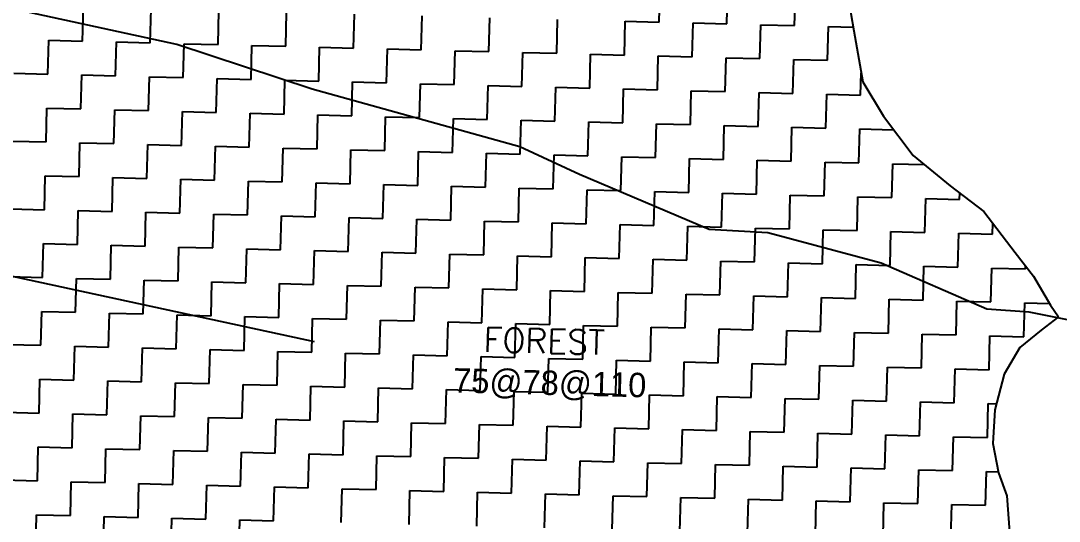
# Model space of a CAD drawing. Header units: metres. Extents: x 295068 to 298038, y 2018465 to 2021372.
# Drawn here: x 297107.4 to 297492.8, y 2019490.1 to 2019675.7 of the extents above; entities that cross this region are included whole.
import ezdxf
from ezdxf.enums import TextEntityAlignment as Align

# ---------------------------------------------------------------- set-up
doc = ezdxf.new("R2010")
doc.units = ezdxf.units.M
doc.header["$MEASUREMENT"] = 0
for name, color, linetype in [('LINE_WATER', 4, 'Continuous'), ('POLY_HATCH', 12, 'Continuous'), ('TEXT_MAPIN', 7, 'Continuous')]:
    doc.layers.add(name, color=color, linetype=linetype)
doc.styles.get("Standard").update_dxf_attribs({"font": 'simplex.shx'})
doc.styles.add('TEXT_MAP', font='', dxfattribs={"height": 2.5})
doc.styles.get('TEXT_MAP').set_extended_font_data('Kruti Dev 050')

msp = doc.modelspace()

# ---------------------------------------------------------------- linework, layer by layer
msp.add_lwpolyline([(296857.67, 2019634.25), (297216.29, 2019556.73)])
at = {"layer": 'LINE_WATER'}
for p, q in [((297165.35, 2019666.92), (297107.86, 2019679.36)), ((297215.52, 2019650.27), (297165.35, 2019666.92)), ((297292.62, 2019628.89), (297215.52, 2019650.27)), ((297314.78, 2019618.72), (297292.62, 2019628.89)), ((297362.92, 2019598.29), (297314.78, 2019618.72)), ((297384.67, 2019597.09), (297362.92, 2019598.29)), ((297426.65, 2019585.77), (297384.67, 2019597.09)), ((297465.92, 2019568.76), (297426.65, 2019585.77)), ((297481.58, 2019567.59), (297465.92, 2019568.76)), ((297503.88, 2019563.18), (297481.58, 2019567.59))]:
    msp.add_line(p, q, dxfattribs=at)
at = {"layer": 'POLY_HATCH', "linetype": 'Continuous'}
for p, q in [((297344.31, 2019675.21), (297344.63, 2019687.78)), ((297369.44, 2019674.56), (297369.77, 2019687.13)), ((297394.58, 2019673.91), (297394.9, 2019686.48)), ((297130.35, 2019668.15), (297130.68, 2019680.72)), ((297155.48, 2019667.51), (297155.81, 2019680.07)), ((297180.62, 2019666.86), (297180.94, 2019679.42)), ((297205.75, 2019666.21), (297206.08, 2019678.78)), ((297230.88, 2019665.56), (297231.21, 2019678.13)), ((297256.02, 2019664.91), (297256.34, 2019677.48)), ((297281.15, 2019664.26), (297281.48, 2019676.83)), ((297306.29, 2019663.62), (297306.61, 2019676.18)), ((297331.42, 2019662.97), (297331.74, 2019675.53)), ((297331.74, 2019675.53), (297344.31, 2019675.21)), ((297356.55, 2019662.32), (297356.88, 2019674.89)), ((297356.88, 2019674.89), (297369.44, 2019674.56)), ((297381.69, 2019661.67), (297382.01, 2019674.24)), ((297382.01, 2019674.24), (297394.58, 2019673.91)), ((297406.82, 2019661.02), (297407.14, 2019673.59)), ((297407.14, 2019673.59), (297416.3, 2019673.35)), ((297117.46, 2019655.91), (297117.78, 2019668.48)), ((297117.78, 2019668.48), (297130.35, 2019668.15)), ((297142.59, 2019655.26), (297142.92, 2019667.83)), ((297142.92, 2019667.83), (297155.48, 2019667.51)), ((297167.73, 2019654.61), (297168.05, 2019667.18)), ((297168.05, 2019667.18), (297180.62, 2019666.86)), ((297192.86, 2019653.97), (297193.18, 2019666.53)), ((297193.18, 2019666.53), (297205.75, 2019666.21)), ((297217.99, 2019653.32), (297218.32, 2019665.88)), ((297218.32, 2019665.88), (297230.88, 2019665.56)), ((297243.13, 2019652.67), (297243.45, 2019665.24)), ((297243.45, 2019665.24), (297256.02, 2019664.91)), ((297268.26, 2019652.02), (297268.58, 2019664.59)), ((297268.58, 2019664.59), (297281.15, 2019664.26)), ((297293.39, 2019651.37), (297293.72, 2019663.94)), ((297293.72, 2019663.94), (297306.29, 2019663.62)), ((297318.53, 2019650.73), (297318.85, 2019663.29)), ((297318.85, 2019663.29), (297331.42, 2019662.97)), ((297343.66, 2019650.08), (297343.99, 2019662.64)), ((297343.99, 2019662.64), (297356.55, 2019662.32)), ((297368.79, 2019649.43), (297369.12, 2019662)), ((297369.12, 2019662), (297381.69, 2019661.67)), ((297393.93, 2019648.78), (297394.25, 2019661.35)), ((297394.25, 2019661.35), (297406.82, 2019661.02)), ((297104.89, 2019656.24), (297117.46, 2019655.91)), ((297419.06, 2019648.13), (297419.27, 2019656.37)), ((297129.7, 2019643.02), (297130.03, 2019655.59)), ((297130.03, 2019655.59), (297142.59, 2019655.26)), ((297154.84, 2019642.37), (297155.16, 2019654.94)), ((297155.16, 2019654.94), (297167.73, 2019654.61)), ((297179.97, 2019641.72), (297180.29, 2019654.29)), ((297180.29, 2019654.29), (297192.86, 2019653.97)), ((297205.1, 2019641.08), (297205.43, 2019653.64)), ((297205.43, 2019653.64), (297217.99, 2019653.32)), ((297230.24, 2019640.43), (297230.56, 2019652.99)), ((297230.56, 2019652.99), (297243.13, 2019652.67)), ((297255.37, 2019639.78), (297255.69, 2019652.35)), ((297255.69, 2019652.35), (297268.26, 2019652.02)), ((297280.5, 2019639.13), (297280.83, 2019651.7)), ((297280.83, 2019651.7), (297293.39, 2019651.37)), ((297305.64, 2019638.48), (297305.96, 2019651.05)), ((297305.96, 2019651.05), (297318.53, 2019650.73)), ((297330.77, 2019637.83), (297331.09, 2019650.4)), ((297331.09, 2019650.4), (297343.66, 2019650.08)), ((297355.9, 2019637.19), (297356.23, 2019649.75)), ((297356.23, 2019649.75), (297368.79, 2019649.43)), ((297381.04, 2019636.54), (297381.36, 2019649.1)), ((297381.36, 2019649.1), (297393.93, 2019648.78)), ((297406.17, 2019635.89), (297406.49, 2019648.46)), ((297406.49, 2019648.46), (297419.06, 2019648.13)), ((297116.81, 2019630.78), (297117.14, 2019643.34)), ((297117.14, 2019643.34), (297129.7, 2019643.02)), ((297141.95, 2019630.13), (297142.27, 2019642.7)), ((297142.27, 2019642.7), (297154.84, 2019642.37)), ((297167.08, 2019629.48), (297167.4, 2019642.05)), ((297167.4, 2019642.05), (297179.97, 2019641.72)), ((297192.21, 2019628.83), (297192.54, 2019641.4)), ((297192.54, 2019641.4), (297205.1, 2019641.08)), ((297217.35, 2019628.18), (297217.67, 2019640.75)), ((297217.67, 2019640.75), (297230.24, 2019640.43)), ((297242.48, 2019627.54), (297242.8, 2019640.1)), ((297242.8, 2019640.1), (297255.37, 2019639.78)), ((297267.61, 2019626.89), (297267.94, 2019639.46)), ((297267.94, 2019639.46), (297280.5, 2019639.13)), ((297292.75, 2019626.24), (297293.07, 2019638.81)), ((297293.07, 2019638.81), (297305.64, 2019638.48)), ((297317.88, 2019625.59), (297318.2, 2019638.16)), ((297318.2, 2019638.16), (297330.77, 2019637.83)), ((297343.01, 2019624.94), (297343.34, 2019637.51)), ((297343.34, 2019637.51), (297355.9, 2019637.19)), ((297368.15, 2019624.3), (297368.47, 2019636.86)), ((297368.47, 2019636.86), (297381.04, 2019636.54)), ((297393.28, 2019623.65), (297393.6, 2019636.21)), ((297393.6, 2019636.21), (297406.17, 2019635.89)), ((297418.41, 2019623), (297418.74, 2019635.57)), ((297418.74, 2019635.57), (297431.3, 2019635.24)), ((297431.3, 2019635.24), (297431.31, 2019635.31)), ((297104.25, 2019631.1), (297116.81, 2019630.78)), ((297129.05, 2019617.89), (297129.38, 2019630.45)), ((297129.38, 2019630.45), (297141.95, 2019630.13)), ((297154.19, 2019617.24), (297154.51, 2019629.81)), ((297154.51, 2019629.81), (297167.08, 2019629.48)), ((297179.32, 2019616.59), (297179.65, 2019629.16)), ((297179.65, 2019629.16), (297192.21, 2019628.83)), ((297204.46, 2019615.94), (297204.78, 2019628.51)), ((297204.78, 2019628.51), (297217.35, 2019628.18)), ((297229.59, 2019615.29), (297229.91, 2019627.86)), ((297229.91, 2019627.86), (297242.48, 2019627.54)), ((297254.72, 2019614.65), (297255.05, 2019627.21)), ((297255.05, 2019627.21), (297267.61, 2019626.89)), ((297279.86, 2019614), (297280.18, 2019626.56)), ((297280.18, 2019626.56), (297292.75, 2019626.24)), ((297304.99, 2019613.35), (297305.31, 2019625.92)), ((297305.31, 2019625.92), (297317.88, 2019625.59)), ((297330.12, 2019612.7), (297330.45, 2019625.27)), ((297330.45, 2019625.27), (297343.01, 2019624.94)), ((297355.26, 2019612.05), (297355.58, 2019624.62)), ((297355.58, 2019624.62), (297368.15, 2019624.3)), ((297380.39, 2019611.4), (297380.71, 2019623.97)), ((297380.71, 2019623.97), (297393.28, 2019623.65)), ((297405.52, 2019610.76), (297405.85, 2019623.32)), ((297405.85, 2019623.32), (297418.41, 2019623)), ((297430.66, 2019610.11), (297430.98, 2019622.68)), ((297430.98, 2019622.68), (297442.65, 2019622.37)), ((297116.16, 2019605.64), (297116.49, 2019618.21)), ((297116.49, 2019618.21), (297129.05, 2019617.89)), ((297141.3, 2019605), (297141.62, 2019617.56)), ((297141.62, 2019617.56), (297154.19, 2019617.24)), ((297166.43, 2019604.35), (297166.75, 2019616.91)), ((297166.75, 2019616.91), (297179.32, 2019616.59)), ((297191.56, 2019603.7), (297191.89, 2019616.27)), ((297191.89, 2019616.27), (297204.46, 2019615.94)), ((297216.7, 2019603.05), (297217.02, 2019615.62)), ((297217.02, 2019615.62), (297229.59, 2019615.29)), ((297241.83, 2019602.4), (297242.16, 2019614.97)), ((297242.16, 2019614.97), (297254.72, 2019614.65)), ((297266.96, 2019601.75), (297267.29, 2019614.32)), ((297267.29, 2019614.32), (297279.86, 2019614)), ((297292.1, 2019601.11), (297292.42, 2019613.67)), ((297292.42, 2019613.67), (297304.99, 2019613.35)), ((297317.23, 2019600.46), (297317.56, 2019613.03)), ((297317.56, 2019613.03), (297330.12, 2019612.7)), ((297342.36, 2019599.81), (297342.69, 2019612.38)), ((297342.69, 2019612.38), (297355.26, 2019612.05)), ((297367.5, 2019599.16), (297367.82, 2019611.73)), ((297367.82, 2019611.73), (297380.39, 2019611.4)), ((297392.63, 2019598.51), (297392.96, 2019611.08)), ((297392.96, 2019611.08), (297405.52, 2019610.76)), ((297417.77, 2019597.87), (297418.09, 2019610.43)), ((297418.09, 2019610.43), (297430.66, 2019610.11)), ((297442.9, 2019597.22), (297443.22, 2019609.78)), ((297443.22, 2019609.78), (297455.79, 2019609.46)), ((297455.79, 2019609.46), (297455.85, 2019611.81)), ((297103.6, 2019605.97), (297116.16, 2019605.64)), ((297128.41, 2019592.75), (297128.73, 2019605.32)), ((297128.73, 2019605.32), (297141.3, 2019605)), ((297153.54, 2019592.11), (297153.86, 2019604.67)), ((297153.86, 2019604.67), (297166.43, 2019604.35)), ((297178.67, 2019591.46), (297179, 2019604.02)), ((297179, 2019604.02), (297191.56, 2019603.7)), ((297203.81, 2019590.81), (297204.13, 2019603.38)), ((297204.13, 2019603.38), (297216.7, 2019603.05)), ((297228.94, 2019590.16), (297229.26, 2019602.73)), ((297229.26, 2019602.73), (297241.83, 2019602.4)), ((297254.07, 2019589.51), (297254.4, 2019602.08)), ((297254.4, 2019602.08), (297266.96, 2019601.75)), ((297279.21, 2019588.86), (297279.53, 2019601.43)), ((297279.53, 2019601.43), (297292.1, 2019601.11)), ((297304.34, 2019588.22), (297304.66, 2019600.78)), ((297304.66, 2019600.78), (297317.23, 2019600.46)), ((297329.47, 2019587.57), (297329.8, 2019600.13)), ((297329.8, 2019600.13), (297342.36, 2019599.81)), ((297354.61, 2019586.92), (297354.93, 2019599.49)), ((297354.93, 2019599.49), (297367.5, 2019599.16)), ((297379.74, 2019586.27), (297380.06, 2019598.84)), ((297380.06, 2019598.84), (297392.63, 2019598.51)), ((297404.87, 2019585.62), (297405.2, 2019598.19)), ((297405.2, 2019598.19), (297417.77, 2019597.87)), ((297468.03, 2019596.57), (297468.13, 2019600.56)), ((297430.01, 2019584.97), (297430.33, 2019597.54)), ((297430.33, 2019597.54), (297442.9, 2019597.22)), ((297455.14, 2019584.33), (297455.47, 2019596.89)), ((297455.47, 2019596.89), (297468.03, 2019596.57)), ((297115.52, 2019580.51), (297115.84, 2019593.08)), ((297115.84, 2019593.08), (297128.41, 2019592.75)), ((297140.65, 2019579.86), (297140.97, 2019592.43)), ((297140.97, 2019592.43), (297153.54, 2019592.11)), ((297165.78, 2019579.21), (297166.11, 2019591.78)), ((297166.11, 2019591.78), (297178.67, 2019591.46)), ((297190.92, 2019578.57), (297191.24, 2019591.13)), ((297191.24, 2019591.13), (297203.81, 2019590.81)), ((297216.05, 2019577.92), (297216.37, 2019590.48)), ((297216.37, 2019590.48), (297228.94, 2019590.16)), ((297241.18, 2019577.27), (297241.51, 2019589.84)), ((297241.51, 2019589.84), (297254.07, 2019589.51)), ((297266.32, 2019576.62), (297266.64, 2019589.19)), ((297266.64, 2019589.19), (297279.21, 2019588.86)), ((297291.45, 2019575.97), (297291.77, 2019588.54)), ((297291.77, 2019588.54), (297304.34, 2019588.22)), ((297316.58, 2019575.33), (297316.91, 2019587.89)), ((297316.91, 2019587.89), (297329.47, 2019587.57)), ((297341.72, 2019574.68), (297342.04, 2019587.24)), ((297342.04, 2019587.24), (297354.61, 2019586.92)), ((297366.85, 2019574.03), (297367.17, 2019586.6)), ((297367.17, 2019586.6), (297379.74, 2019586.27)), ((297391.98, 2019573.38), (297392.31, 2019585.95)), ((297392.31, 2019585.95), (297404.87, 2019585.62)), ((297417.12, 2019572.73), (297417.44, 2019585.3)), ((297417.44, 2019585.3), (297430.01, 2019584.97)), ((297442.25, 2019572.08), (297442.57, 2019584.65)), ((297442.57, 2019584.65), (297455.14, 2019584.33)), ((297467.38, 2019571.44), (297467.71, 2019584)), ((297467.71, 2019584), (297480.27, 2019583.68)), ((297480.27, 2019583.68), (297480.3, 2019584.74)), ((297102.95, 2019580.83), (297115.52, 2019580.51)), ((297127.76, 2019567.62), (297128.08, 2019580.19)), ((297128.08, 2019580.19), (297140.65, 2019579.86)), ((297152.89, 2019566.97), (297153.22, 2019579.54)), ((297153.22, 2019579.54), (297165.78, 2019579.21)), ((297178.03, 2019566.32), (297178.35, 2019578.89)), ((297178.35, 2019578.89), (297190.92, 2019578.57)), ((297203.16, 2019565.68), (297203.48, 2019578.24)), ((297203.48, 2019578.24), (297216.05, 2019577.92)), ((297228.29, 2019565.03), (297228.62, 2019577.59)), ((297228.62, 2019577.59), (297241.18, 2019577.27)), ((297253.43, 2019564.38), (297253.75, 2019576.95)), ((297253.75, 2019576.95), (297266.32, 2019576.62)), ((297278.56, 2019563.73), (297278.88, 2019576.3)), ((297278.88, 2019576.3), (297291.45, 2019575.97)), ((297303.69, 2019563.08), (297304.02, 2019575.65)), ((297304.02, 2019575.65), (297316.58, 2019575.33)), ((297328.83, 2019562.43), (297329.15, 2019575)), ((297329.15, 2019575), (297341.72, 2019574.68)), ((297353.96, 2019561.79), (297354.28, 2019574.35)), ((297354.28, 2019574.35), (297366.85, 2019574.03)), ((297379.09, 2019561.14), (297379.42, 2019573.7)), ((297379.42, 2019573.7), (297391.98, 2019573.38)), ((297404.23, 2019560.49), (297404.55, 2019573.06)), ((297404.55, 2019573.06), (297417.12, 2019572.73)), ((297429.36, 2019559.84), (297429.68, 2019572.41)), ((297429.68, 2019572.41), (297442.25, 2019572.08)), ((297454.49, 2019559.19), (297454.82, 2019571.76)), ((297454.82, 2019571.76), (297467.38, 2019571.44)), ((297479.63, 2019558.55), (297479.95, 2019571.11)), ((297479.95, 2019571.11), (297489.17, 2019570.87)), ((297114.87, 2019555.38), (297115.19, 2019567.94)), ((297115.19, 2019567.94), (297127.76, 2019567.62)), ((297140, 2019554.73), (297140.33, 2019567.3)), ((297140.33, 2019567.3), (297152.89, 2019566.97)), ((297165.13, 2019554.08), (297165.46, 2019566.65)), ((297165.46, 2019566.65), (297178.03, 2019566.32)), ((297190.27, 2019553.43), (297190.59, 2019566)), ((297190.59, 2019566), (297203.16, 2019565.68)), ((297215.4, 2019552.78), (297215.73, 2019565.35)), ((297215.73, 2019565.35), (297228.29, 2019565.03)), ((297240.53, 2019552.14), (297240.86, 2019564.7)), ((297240.86, 2019564.7), (297253.43, 2019564.38)), ((297265.67, 2019551.49), (297265.99, 2019564.05)), ((297265.99, 2019564.05), (297278.56, 2019563.73)), ((297290.8, 2019550.84), (297291.13, 2019563.41)), ((297291.13, 2019563.41), (297303.69, 2019563.08)), ((297315.93, 2019550.19), (297316.26, 2019562.76)), ((297316.26, 2019562.76), (297328.83, 2019562.43)), ((297341.07, 2019549.54), (297341.39, 2019562.11)), ((297341.39, 2019562.11), (297353.96, 2019561.79)), ((297366.2, 2019548.9), (297366.53, 2019561.46)), ((297366.53, 2019561.46), (297379.09, 2019561.14)), ((297391.34, 2019548.25), (297391.66, 2019560.81)), ((297391.66, 2019560.81), (297404.23, 2019560.49)), ((297416.47, 2019547.6), (297416.79, 2019560.17)), ((297416.79, 2019560.17), (297429.36, 2019559.84)), ((297441.6, 2019546.95), (297441.93, 2019559.52)), ((297441.93, 2019559.52), (297454.49, 2019559.19)), ((297102.3, 2019555.7), (297114.87, 2019555.38)), ((297466.74, 2019546.3), (297467.06, 2019558.87)), ((297467.06, 2019558.87), (297479.63, 2019558.55)), ((297127.11, 2019542.49), (297127.43, 2019555.05)), ((297127.43, 2019555.05), (297140, 2019554.73)), ((297152.24, 2019541.84), (297152.57, 2019554.41)), ((297152.57, 2019554.41), (297165.13, 2019554.08)), ((297177.38, 2019541.19), (297177.7, 2019553.76)), ((297177.7, 2019553.76), (297190.27, 2019553.43)), ((297202.51, 2019540.54), (297202.83, 2019553.11)), ((297202.83, 2019553.11), (297215.4, 2019552.78)), ((297227.64, 2019539.89), (297227.97, 2019552.46)), ((297227.97, 2019552.46), (297240.53, 2019552.14)), ((297252.78, 2019539.25), (297253.1, 2019551.81)), ((297253.1, 2019551.81), (297265.67, 2019551.49)), ((297277.91, 2019538.6), (297278.23, 2019551.16)), ((297278.23, 2019551.16), (297290.8, 2019550.84)), ((297303.04, 2019537.95), (297303.37, 2019550.52)), ((297303.37, 2019550.52), (297315.93, 2019550.19)), ((297328.18, 2019537.3), (297328.5, 2019549.87)), ((297328.5, 2019549.87), (297341.07, 2019549.54)), ((297353.31, 2019536.65), (297353.64, 2019549.22)), ((297353.64, 2019549.22), (297366.2, 2019548.9)), ((297378.44, 2019536), (297378.77, 2019548.57)), ((297378.77, 2019548.57), (297391.34, 2019548.25)), ((297403.58, 2019535.36), (297403.9, 2019547.92)), ((297403.9, 2019547.92), (297416.47, 2019547.6)), ((297428.71, 2019534.71), (297429.04, 2019547.27)), ((297429.04, 2019547.27), (297441.6, 2019546.95)), ((297453.84, 2019534.06), (297454.17, 2019546.63)), ((297454.17, 2019546.63), (297466.74, 2019546.3)), ((297114.22, 2019530.24), (297114.54, 2019542.81)), ((297114.54, 2019542.81), (297127.11, 2019542.49)), ((297139.35, 2019529.6), (297139.68, 2019542.16)), ((297139.68, 2019542.16), (297152.24, 2019541.84)), ((297164.49, 2019528.95), (297164.81, 2019541.51)), ((297164.81, 2019541.51), (297177.38, 2019541.19)), ((297189.62, 2019528.3), (297189.94, 2019540.87)), ((297189.94, 2019540.87), (297202.51, 2019540.54)), ((297214.75, 2019527.65), (297215.08, 2019540.22)), ((297215.08, 2019540.22), (297227.64, 2019539.89)), ((297239.89, 2019527), (297240.21, 2019539.57)), ((297240.21, 2019539.57), (297252.78, 2019539.25)), ((297265.02, 2019526.35), (297265.34, 2019538.92)), ((297265.34, 2019538.92), (297277.91, 2019538.6)), ((297290.15, 2019525.71), (297290.48, 2019538.27)), ((297290.48, 2019538.27), (297303.04, 2019537.95)), ((297315.29, 2019525.06), (297315.61, 2019537.63)), ((297315.61, 2019537.63), (297328.18, 2019537.3)), ((297340.42, 2019524.41), (297340.74, 2019536.98)), ((297340.74, 2019536.98), (297353.31, 2019536.65)), ((297365.55, 2019523.76), (297365.88, 2019536.33)), ((297365.88, 2019536.33), (297378.44, 2019536)), ((297390.69, 2019523.11), (297391.01, 2019535.68)), ((297391.01, 2019535.68), (297403.58, 2019535.36)), ((297415.82, 2019522.47), (297416.14, 2019535.03)), ((297416.14, 2019535.03), (297428.71, 2019534.71)), ((297440.95, 2019521.82), (297441.28, 2019534.38)), ((297441.28, 2019534.38), (297453.84, 2019534.06)), ((297466.09, 2019521.17), (297466.41, 2019533.74)), ((297466.41, 2019533.74), (297469.41, 2019533.66)), ((297101.65, 2019530.57), (297114.22, 2019530.24)), ((297126.46, 2019517.35), (297126.79, 2019529.92)), ((297126.79, 2019529.92), (297139.35, 2019529.6)), ((297151.6, 2019516.7), (297151.92, 2019529.27)), ((297151.92, 2019529.27), (297164.49, 2019528.95)), ((297176.73, 2019516.06), (297177.05, 2019528.62)), ((297177.05, 2019528.62), (297189.62, 2019528.3)), ((297201.86, 2019515.41), (297202.19, 2019527.98)), ((297202.19, 2019527.98), (297214.75, 2019527.65)), ((297227, 2019514.76), (297227.32, 2019527.33)), ((297227.32, 2019527.33), (297239.89, 2019527)), ((297252.13, 2019514.11), (297252.45, 2019526.68)), ((297252.45, 2019526.68), (297265.02, 2019526.35)), ((297277.26, 2019513.46), (297277.59, 2019526.03)), ((297277.59, 2019526.03), (297290.15, 2019525.71)), ((297302.4, 2019512.82), (297302.72, 2019525.38)), ((297302.72, 2019525.38), (297315.29, 2019525.06)), ((297327.53, 2019512.17), (297327.85, 2019524.73)), ((297327.85, 2019524.73), (297340.42, 2019524.41)), ((297352.66, 2019511.52), (297352.99, 2019524.09)), ((297352.99, 2019524.09), (297365.55, 2019523.76)), ((297377.8, 2019510.87), (297378.12, 2019523.44)), ((297378.12, 2019523.44), (297390.69, 2019523.11)), ((297402.93, 2019510.22), (297403.25, 2019522.79)), ((297403.25, 2019522.79), (297415.82, 2019522.47)), ((297428.06, 2019509.57), (297428.39, 2019522.14)), ((297428.39, 2019522.14), (297440.95, 2019521.82)), ((297453.2, 2019508.93), (297453.52, 2019521.49)), ((297453.52, 2019521.49), (297466.09, 2019521.17)), ((297113.57, 2019505.11), (297113.9, 2019517.68)), ((297113.9, 2019517.68), (297126.46, 2019517.35)), ((297138.7, 2019504.46), (297139.03, 2019517.03)), ((297139.03, 2019517.03), (297151.6, 2019516.7)), ((297163.84, 2019503.81), (297164.16, 2019516.38)), ((297164.16, 2019516.38), (297176.73, 2019516.06)), ((297188.97, 2019503.17), (297189.3, 2019515.73)), ((297189.3, 2019515.73), (297201.86, 2019515.41)), ((297214.1, 2019502.52), (297214.43, 2019515.08)), ((297214.43, 2019515.08), (297227, 2019514.76)), ((297239.24, 2019501.87), (297239.56, 2019514.44)), ((297239.56, 2019514.44), (297252.13, 2019514.11)), ((297264.37, 2019501.22), (297264.7, 2019513.79)), ((297264.7, 2019513.79), (297277.26, 2019513.46)), ((297289.51, 2019500.57), (297289.83, 2019513.14)), ((297289.83, 2019513.14), (297302.4, 2019512.82)), ((297314.64, 2019499.92), (297314.96, 2019512.49)), ((297314.96, 2019512.49), (297327.53, 2019512.17)), ((297339.77, 2019499.28), (297340.1, 2019511.84)), ((297340.1, 2019511.84), (297352.66, 2019511.52)), ((297364.91, 2019498.63), (297365.23, 2019511.2)), ((297365.23, 2019511.2), (297377.8, 2019510.87)), ((297390.04, 2019497.98), (297390.36, 2019510.55)), ((297390.36, 2019510.55), (297402.93, 2019510.22)), ((297415.17, 2019497.33), (297415.5, 2019509.9)), ((297415.5, 2019509.9), (297428.06, 2019509.57)), ((297440.31, 2019496.68), (297440.63, 2019509.25)), ((297440.63, 2019509.25), (297453.2, 2019508.93)), ((297101, 2019505.43), (297113.57, 2019505.11)), ((297465.44, 2019496.04), (297465.76, 2019508.6)), ((297465.76, 2019508.6), (297470.2, 2019508.49)), ((297125.81, 2019492.22), (297126.14, 2019504.79)), ((297126.14, 2019504.79), (297138.7, 2019504.46)), ((297150.95, 2019491.57), (297151.27, 2019504.14)), ((297151.27, 2019504.14), (297163.84, 2019503.81)), ((297176.08, 2019490.92), (297176.4, 2019503.49)), ((297176.4, 2019503.49), (297188.97, 2019503.17)), ((297201.21, 2019490.28), (297201.54, 2019502.84)), ((297201.54, 2019502.84), (297214.1, 2019502.52)), ((297226.35, 2019489.63), (297226.67, 2019502.19)), ((297226.67, 2019502.19), (297239.24, 2019501.87)), ((297251.48, 2019488.98), (297251.8, 2019501.55)), ((297251.8, 2019501.55), (297264.37, 2019501.22)), ((297276.61, 2019488.33), (297276.94, 2019500.9)), ((297276.94, 2019500.9), (297289.51, 2019500.57)), ((297301.75, 2019487.68), (297302.07, 2019500.25)), ((297302.07, 2019500.25), (297314.64, 2019499.92)), ((297326.88, 2019487.03), (297327.21, 2019499.6)), ((297327.21, 2019499.6), (297339.77, 2019499.28)), ((297352.01, 2019486.39), (297352.34, 2019498.95)), ((297352.34, 2019498.95), (297364.91, 2019498.63)), ((297377.15, 2019485.74), (297377.47, 2019498.3)), ((297377.47, 2019498.3), (297390.04, 2019497.98)), ((297402.28, 2019485.09), (297402.61, 2019497.66)), ((297402.61, 2019497.66), (297415.17, 2019497.33)), ((297427.41, 2019484.44), (297427.74, 2019497.01)), ((297427.74, 2019497.01), (297440.31, 2019496.68)), ((297452.55, 2019483.79), (297452.87, 2019496.36)), ((297452.87, 2019496.36), (297465.44, 2019496.04)), ((297112.92, 2019479.98), (297113.25, 2019492.54)), ((297113.25, 2019492.54), (297125.81, 2019492.22)), ((297138.06, 2019479.33), (297138.38, 2019491.9)), ((297138.38, 2019491.9), (297150.95, 2019491.57)), ((297163.19, 2019478.68), (297163.51, 2019491.25)), ((297163.51, 2019491.25), (297176.08, 2019490.92)), ((297188.32, 2019478.03), (297188.65, 2019490.6)), ((297188.65, 2019490.6), (297201.21, 2019490.28))]:
    msp.add_line(p, q, dxfattribs=at)
at = {"layer": 'POLY_HATCH'}
for p, q in [((297413.57, 2019689.06), (297416.54, 2019671.92)), ((297416.54, 2019671.92), (297419.85, 2019653.06)), ((297419.85, 2019653.06), (297427.5, 2019640.35)), ((297427.5, 2019640.35), (297438.55, 2019625.7)), ((297438.55, 2019625.7), (297452.31, 2019614.54)), ((297452.31, 2019614.54), (297464.79, 2019604.92)), ((297464.79, 2019604.92), (297476.36, 2019589.83)), ((297476.36, 2019589.83), (297483.2, 2019580.99)), ((297483.2, 2019580.99), (297489.56, 2019570.21)), ((297489.56, 2019570.21), (297492.49, 2019565.96)), ((297492.49, 2019565.96), (297486.1, 2019561.01)), ((297486.1, 2019561.01), (297478.15, 2019554.57)), ((297478.15, 2019554.57), (297472.39, 2019544.67)), ((297472.39, 2019544.67), (297468.82, 2019531.49)), ((297468.82, 2019531.49), (297468.08, 2019519.01)), ((297468.08, 2019519.01), (297470.27, 2019508.14)), ((297470.27, 2019508.14), (297473.27, 2019499.53)), ((297473.27, 2019499.53), (297474.26, 2019486.04))]:
    msp.add_line(p, q, dxfattribs=at)

# ---------------------------------------------------------------- texts
at = {"layer": 'TEXT_MAPIN'}
msp.add_text('FOREST', height=9.051, rotation=358.5227, dxfattribs=at).set_placement((297301.56, 2019552.42), align=Align.CENTER)
at = {"layer": 'TEXT_MAPIN', "style": 'TEXT_MAP'}
msp.add_text('75@78@110', height=9.051, rotation=358.5227, dxfattribs=at).set_placement((297303.6, 2019536.96), align=Align.CENTER)

doc.saveas('drawing.dxf')
